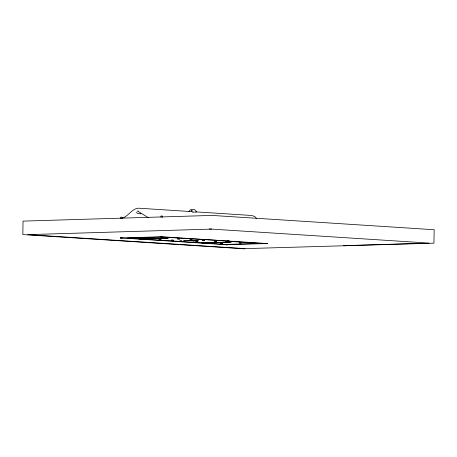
<?xml version="1.0" encoding="UTF-8"?>
<svg xmlns="http://www.w3.org/2000/svg" width="457" height="457" viewBox="0 0 457 457"><rect width="100%" height="100%" fill="white"/><g stroke="black" fill="none" stroke-linecap="round" stroke-linejoin="round"><path stroke-width="0.69" d="M120.774 218.503C119.574 216.555 123.201 216.589 121.939 218.52M161.093 217.286C159.893 215.338 163.515 215.378 162.258 217.309M188.924 211.568C190.323 208.289 195.139 208.712 196.63 211.637M122.122 218.24C128.417 216.298 131.639 208.895 138.151 208.169L191.729 211.614M179.79 240.468L181.892 240.496M192.306 212.111L193.614 212.071L192.814 211.797M211.648 229.1L27.814 234.635L245.163 248.619L433.961 243.164L434.15 229.722L212.002 215.424L23.039 221.114L22.85 234.561L244.998 248.854M120.277 237.971C125.481 238.051 119.02 237.754 120.277 237.971L162.521 236.749L160.321 236.732L162.218 236.709M139.071 238.828L168.49 237.994L139.631 238.862M159.173 239.457L161.093 239.451L158.899 239.428L160.795 239.405M177.899 238.891L179.818 238.885L177.596 238.851L179.521 238.845M171.484 240.245L173.409 240.239L171.186 240.205L173.106 240.199M190.209 239.685L192.134 239.679L189.935 239.657L191.831 239.634M183.794 241.039L185.719 241.033L183.525 241.01L185.416 240.993M202.52 240.473L204.445 240.468L202.251 240.451L204.142 240.428M193.614 240.93L198.384 240.788L186.422 240.468L193.659 240.93M223.239 240.713L161.932 237.046L127.514 238.086L226.004 244.421L260.421 243.387L225.484 241.136L229.311 241.062L227.557 241.033L228.403 241.09M196.104 241.833L198.03 241.827L195.807 241.793L197.727 241.782M214.83 241.267L216.755 241.262L214.533 241.227L216.452 241.222M201.451 242.838L231.282 242.033L202.428 242.901M220.725 243.415L222.65 243.41L220.428 243.375L222.353 243.37M239.451 242.856L241.376 242.844L239.154 242.81L241.079 242.804M225.718 244.758C230.996 244.838 224.547 244.541 225.718 244.758L267.659 243.495C268.79 243.707 262.398 243.421 267.659 243.495M194.414 212.122L196.007 212.225M192.466 210.86L191.186 210.774L191.82 210.883M196.344 211.911L251.698 215.476L254.789 216.572L256.703 218.6M138.14 211.06L137.557 211.025L148.354 217.669M209.249 228.946L428.997 243.09L343.493 245.66L345.892 245.815M161.407 236.732L266.848 243.518M191.083 240.388L197.076 240.77L187.661 240.491M121.094 237.948L226.529 244.735M191.129 240.279L193.614 240.885M140.202 213.585L140.939 213.773C139.585 213.585 136.7 214.213 136.643 212.054M195.813 211.7L196.013 212.002M146.611 238.611L148.782 238.657L146.611 238.611M165.337 238.046L167.508 238.091L165.337 238.046M208.163 242.57L210.34 242.616L208.163 242.57M222.399 240.69L224.119 240.725L222.399 240.69M226.889 242.004L229.066 242.056L226.889 242.004"/></g></svg>
